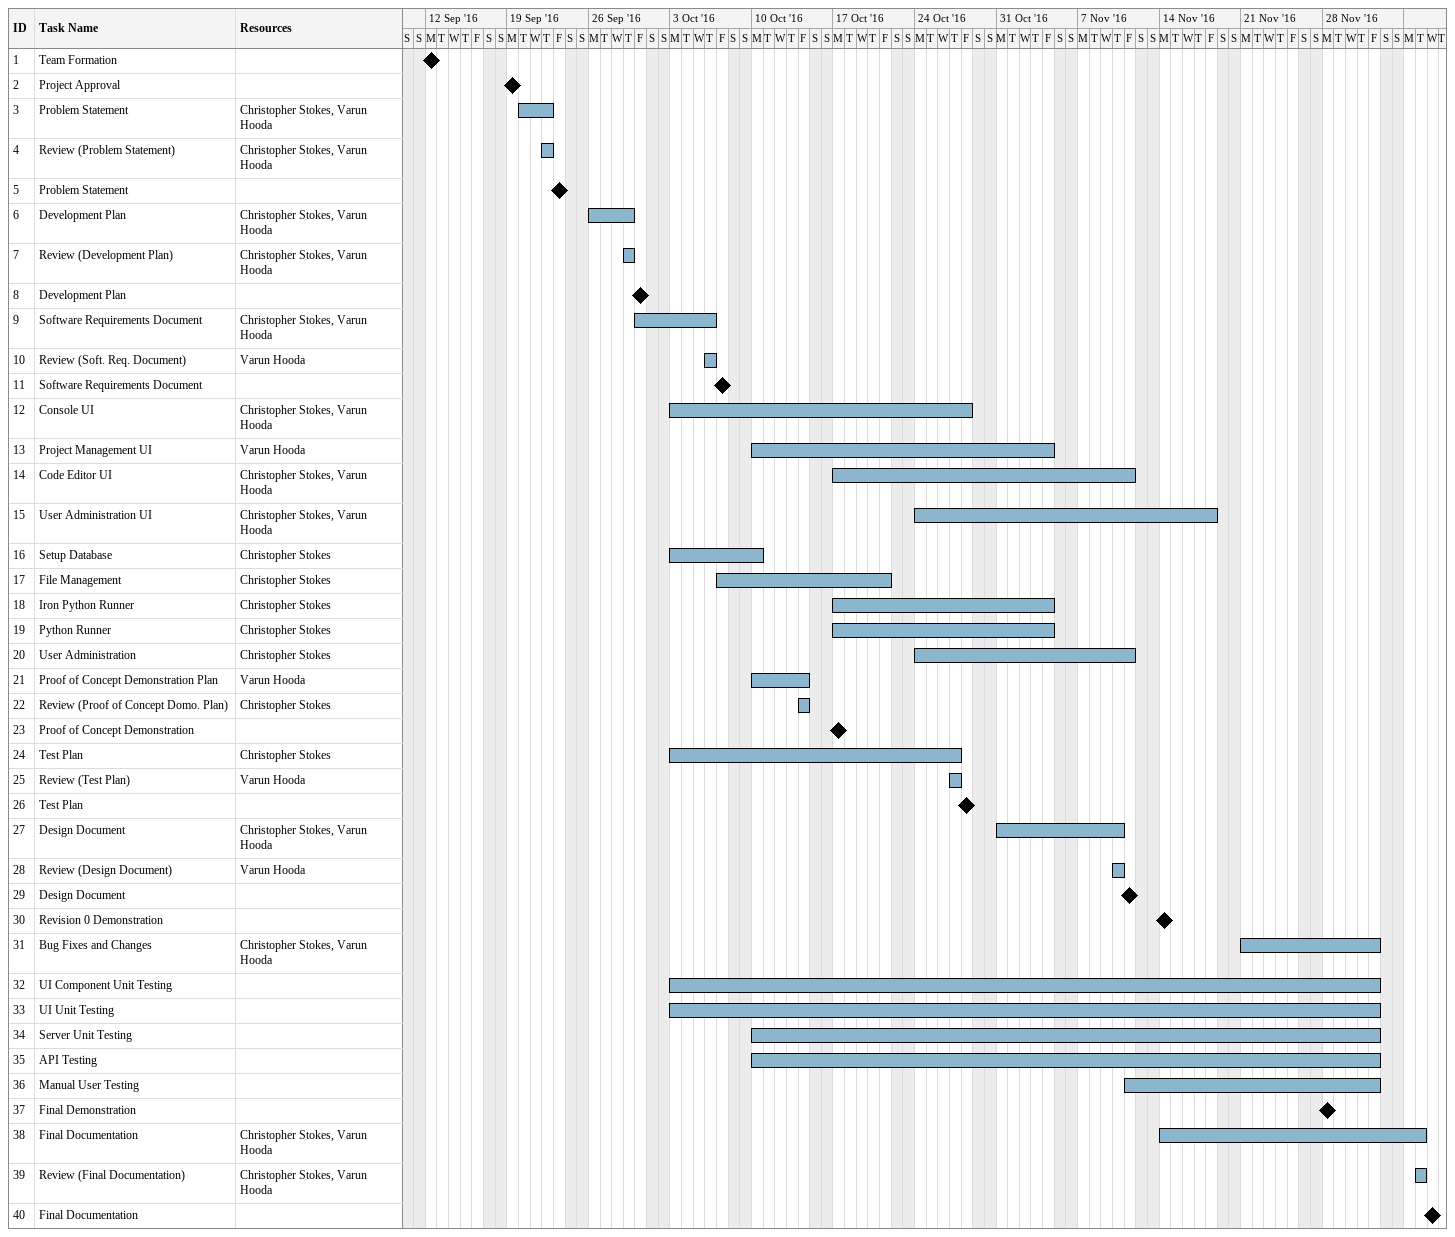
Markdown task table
| ID | Task | Start | Finish | Resources |
|---|---|---|---|---|
| 1 | Team Formation (milestone) | 2016-09-12 | 2016-09-12 |  |
| 2 | Project Approval (milestone) | 2016-09-19 | 2016-09-19 |  |
| 3 | Problem Statement | 2016-09-20 | 2016-09-22 | Christopher Stokes, Varun Hooda |
| 4 | Review (Problem Statement) | 2016-09-22 | 2016-09-22 | Christopher Stokes, Varun Hooda |
| 5 | Problem Statement (milestone) | 2016-09-23 | 2016-09-23 |  |
| 6 | Development Plan | 2016-09-26 | 2016-09-29 | Christopher Stokes, Varun Hooda |
| 7 | Review (Development Plan) | 2016-09-29 | 2016-09-29 | Christopher Stokes, Varun Hooda |
| 8 | Development Plan (milestone) | 2016-09-30 | 2016-09-30 |  |
| 9 | Software Requirements Document | 2016-09-30 | 2016-10-06 | Christopher Stokes, Varun Hooda |
| 10 | Review (Soft. Req. Document) | 2016-10-06 | 2016-10-06 | Varun Hooda |
| 11 | Software Requirements Document (milestone) | 2016-10-07 | 2016-10-07 |  |
| 12 | Console UI | 2016-10-03 | 2016-10-28 | Christopher Stokes, Varun Hooda |
| 13 | Project Management UI | 2016-10-10 | 2016-11-04 | Varun Hooda |
| 14 | Code Editor UI | 2016-10-17 | 2016-11-11 | Christopher Stokes, Varun Hooda |
| 15 | User Administration UI | 2016-10-24 | 2016-11-18 | Christopher Stokes, Varun Hooda |
| 16 | Setup Database | 2016-10-03 | 2016-10-10 | Christopher Stokes |
| 17 | File Management | 2016-10-07 | 2016-10-21 | Christopher Stokes |
| 18 | Iron Python Runner | 2016-10-17 | 2016-11-04 | Christopher Stokes |
| 19 | Python Runner | 2016-10-17 | 2016-11-04 | Christopher Stokes |
| 20 | User Administration | 2016-10-24 | 2016-11-11 | Christopher Stokes |
| 21 | Proof of Concept Demonstration Plan | 2016-10-10 | 2016-10-14 | Varun Hooda |
| 22 | Review (Proof of Concept Domo. Plan) | 2016-10-14 | 2016-10-14 | Christopher Stokes |
| 23 | Proof of Concept Demonstration (milestone) | 2016-10-17 | 2016-10-17 |  |
| 24 | Test Plan | 2016-10-03 | 2016-10-27 | Christopher Stokes |
| 25 | Review (Test Plan) | 2016-10-27 | 2016-10-27 | Varun Hooda |
| 26 | Test Plan (milestone) | 2016-10-28 | 2016-10-28 |  |
| 27 | Design Document | 2016-10-31 | 2016-11-10 | Christopher Stokes, Varun Hooda |
| 28 | Review (Design Document) | 2016-11-10 | 2016-11-10 | Varun Hooda |
| 29 | Design Document (milestone) | 2016-11-11 | 2016-11-11 |  |
| 30 | Revision 0 Demonstration (milestone) | 2016-11-14 | 2016-11-14 |  |
| 31 | Bug Fixes and Changes | 2016-11-21 | 2016-12-02 | Christopher Stokes, Varun Hooda |
| 32 | UI Component Unit Testing | 2016-10-03 | 2016-12-02 |  |
| 33 | UI Unit Testing | 2016-10-03 | 2016-12-02 |  |
| 34 | Server Unit Testing | 2016-10-10 | 2016-12-02 |  |
| 35 | API Testing | 2016-10-10 | 2016-12-02 |  |
| 36 | Manual User Testing | 2016-11-11 | 2016-12-02 |  |
| 37 | Final Demonstration (milestone) | 2016-11-28 | 2016-11-28 |  |
| 38 | Final Documentation | 2016-11-14 | 2016-12-06 | Christopher Stokes, Varun Hooda |
| 39 | Review (Final Documentation) | 2016-12-06 | 2016-12-06 | Christopher Stokes, Varun Hooda |
| 40 | Final Documentation (milestone) | 2016-12-07 | 2016-12-07 |  |
